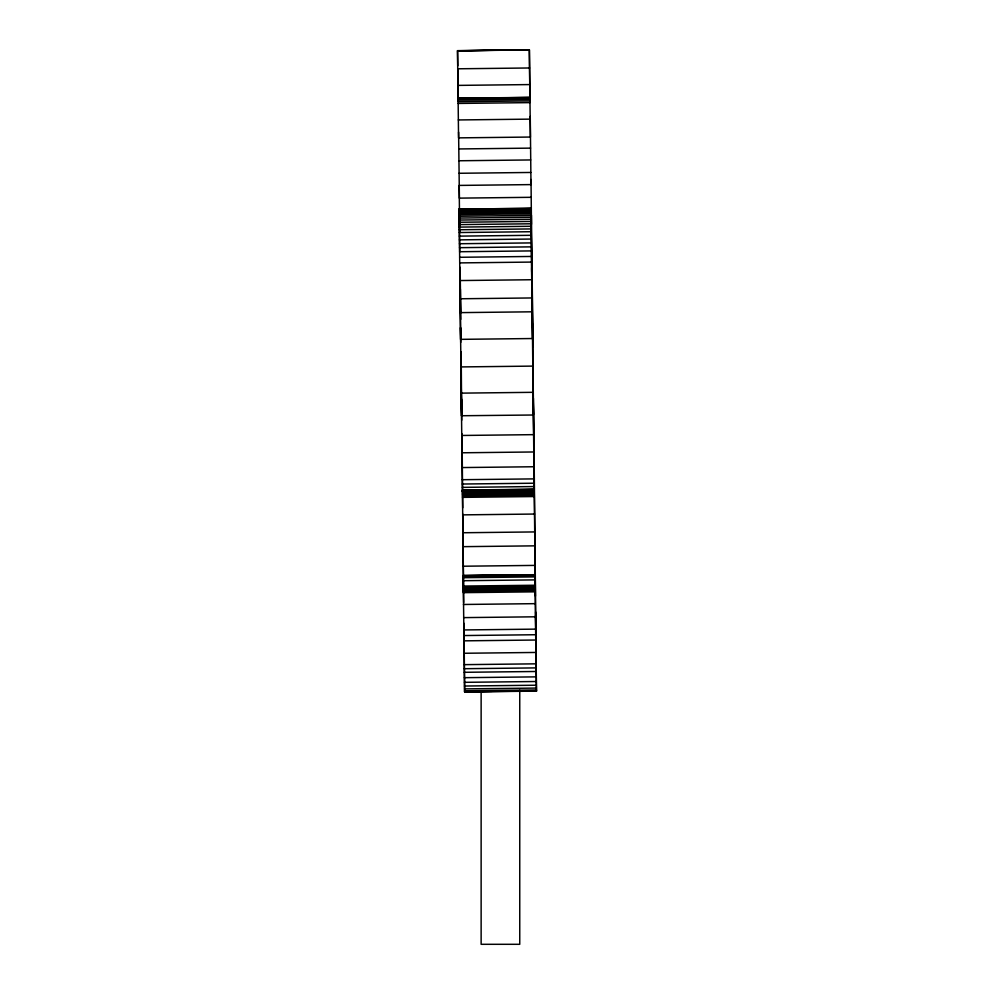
<?xml version="1.0" encoding="UTF-8"?>
<svg xmlns="http://www.w3.org/2000/svg" width="994" height="994" viewBox="0 0 994 994"><rect width="100%" height="100%" fill="white"/><g stroke="black" fill="none" stroke-linecap="round" stroke-linejoin="round"><path stroke-width="1.49" d="M531.666 268.691L532.399 338.532L460.557 339.352L459.129 209.113L530.97 208.355L532.473 327.188M463.179 580.707L463.192 575.489L535.033 574.706L535.157 591.828L463.316 592.648L463.179 580.707L535.02 579.887M533.84 430.24L536.462 691.116L464.62 691.936L463.987 623.325M457.538 50.88L529.38 49.837L530.398 137.048L458.557 137.868L457.774 68.909M457.725 68.797L529.566 67.977M457.899 85.397L529.74 84.577M529.889 97.822L458.048 98.456L529.877 97.437L529.901 99.313L458.06 100.133L458.035 98.232L529.877 97.387L529.38 49.973M458.048 98.667L529.889 97.946M458.085 101.723L529.926 100.903M458.11 103.438L529.951 102.618M458.321 119.951L530.162 119.131M458.706 148.951L530.535 148.131M458.855 160.767L530.684 159.947M459.004 173.279L530.846 172.459M459.315 198.129L531.144 197.309M459.129 209.113L530.97 208.355L531.715 279.736L459.874 280.557M459.129 209.622L530.982 208.653M523.341 209.237L530.982 209.15M459.129 210.206L530.97 209.386M459.129 211.001L530.97 210.181M459.141 211.995L530.97 211.175M459.153 213.213L530.982 212.393M459.153 214.629L530.995 213.809M459.178 216.245L531.007 215.425M459.191 218.046L531.032 217.226M459.216 220.059L531.044 219.239M459.228 222.258L531.069 221.438M459.253 224.607L531.094 223.787M459.278 227.104L531.119 226.284M459.303 229.751L531.144 228.931M459.34 232.534L531.181 231.714M459.377 236.125L531.218 235.305M459.414 239.865L531.256 239.045M459.452 243.729L531.293 242.909M459.501 247.68L531.343 246.86M459.551 251.73L531.38 250.91M459.613 257.284L531.442 256.464M459.675 262.901L531.504 262.081M460.085 298.772L531.927 297.952M460.247 312.625L532.076 311.805M460.893 366.923L532.722 366.103M461.204 393.139L533.045 392.319M461.477 415.74L533.418 415.007L532.908 373.819M461.725 435.471L533.567 434.651M461.937 452.792L533.778 451.972M460.495 327.436L462.135 467.565L533.964 466.745L535.455 596.151M462.297 479.704L534.126 478.884M462.347 484.028L534.188 483.208M462.396 487.383L534.238 486.563M462.434 490.042L534.263 489.222M462.434 490.228L534.275 489.408M462.434 490.44L534.275 489.62M462.434 490.651L534.275 489.831M462.446 490.874L534.275 490.054M462.446 491.111L534.287 490.291M462.446 491.359L534.287 490.539M462.135 467.565L462.446 491.608L534.287 490.787M462.458 491.868L534.287 491.048M462.471 493.223L534.312 492.403M462.483 494.59L534.325 493.769M462.496 495.981L534.337 495.161M462.521 497.36L534.35 496.54M462.719 514.867L534.548 514.047M462.918 532.747L534.76 531.927M463.067 546.663L534.909 545.843M463.291 566.22L535.132 565.4M463.192 575.601L535.033 574.917L463.192 575.787M504.467 575.613L463.204 575.986L464.62 691.936M463.192 576.433L535.02 575.613M463.179 577.713L535.02 576.893M463.241 586.062L535.083 585.242M463.254 587.392L535.095 586.572M463.266 588.721L535.107 587.901M463.291 590.038L535.12 589.218M463.303 591.355L535.145 590.535M463.452 604.476L535.294 603.656M463.614 617.622L535.455 616.802M463.763 629.947L535.604 629.127L536.462 691.116M463.838 635.551L535.667 634.731M463.9 640.844L535.741 640.024M464.061 653.269L535.89 652.449M464.198 664.651L536.039 663.83M464.26 668.714L536.089 667.893M464.31 672.304L536.139 671.484M464.384 677.684L536.213 676.864M464.447 682.331L536.288 681.511M464.509 686.034L536.338 685.214M464.546 688.892L536.387 688.072M464.583 690.78L536.425 689.96M464.62 691.638L492.142 691.327M518.122 691.029L536.462 690.818M464.608 691.787L536.449 690.967M459.129 209.175L459.7 251.035M459.812 268.281L459.824 269.386M531.653 267.585L531.715 271.934M459.812 268.343L459.874 272.754M461.576 415.852L460.843 353.007M463.8 624.17L463.962 634.42L463.9 624.692M530.249 116.41L530.995 184.598L459.153 185.418L459.638 225.129M531.02 179.492L531.467 224.309M532.337 323.348L533.964 466.745M535.045 575.215L535.604 629.127M535.53 615.472L535.803 633.6L535.629 611.919M457.737 65.815L457.538 50.657L529.38 49.762L457.538 50.793L458.035 98.232M458.594 132.14L459.39 197.446M459.899 267.311L460.719 342.383M531.442 215.213L532.946 346.571M532.001 269.747L533.766 437.77L533.418 398.321M532.772 359.778L533.405 414.386M459.613 216.033L459.713 232.186M460.135 267.485L460.719 312.091M460.384 289.117L460.719 319.397M460.632 328.008L460.719 335.313M461.166 351.988L461.713 420.201M461.887 435.248L461.924 438.59L461.899 434.291M462.719 507.835L462.036 434.092M462.782 514.035L463.676 602.501M460.93 360.598L461.576 415.38M462.446 491.608L463.564 591.206M461.576 399.141L461.713 412.895M519.75 690.209L519.75 944.3L481.133 944.3L481.133 691.762"/></g></svg>
